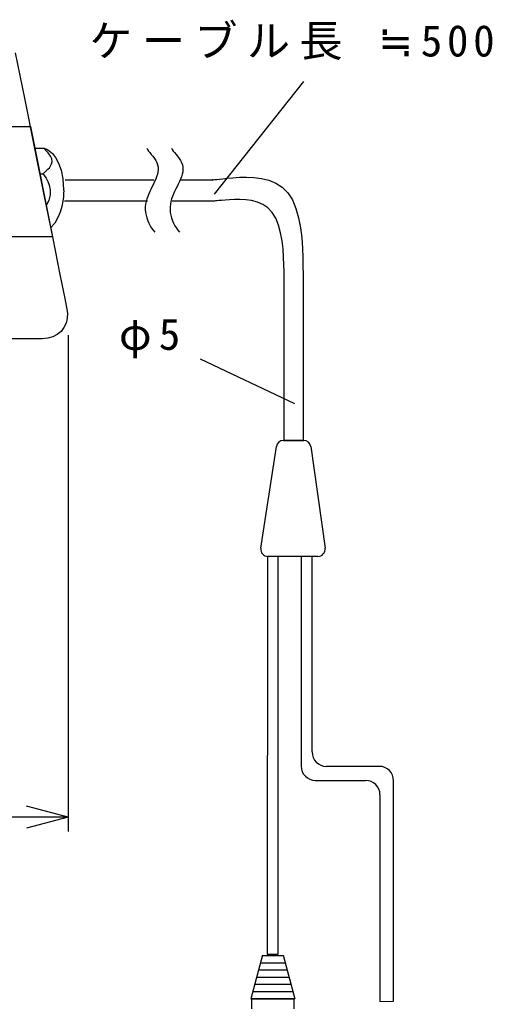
# Model space of a CAD drawing. Units: millimetres on the paper. Extents: x -142 to 142, y -98 to 91.
# Drawn here: x 23.6 to 56.5, y -34.2 to 34.2 of the extents above; entities that cross this region are included whole.
import ezdxf

# ---------------------------------------------------------------- set-up
doc = ezdxf.new("R2010")
doc.units = ezdxf.units.MM
doc.layers.add('0-0_0', color=4, linetype='Continuous')
doc.styles.add('ＭＳ ゴシック', font='')
doc.styles.get('ＭＳ ゴシック').set_extended_font_data('MS Gothic')

msp = doc.modelspace()

# ---------------------------------------------------------------- linework, layer by layer
at = {"layer": '0-0_0'}
for p, q in [((43.369, 29.897), (37.15, 22.038)), ((26.972, 12.218), (26.972, -22.393)), ((36.169, 10.567), (42.74, 7.437)), ((41.974, 4.867), (43.38, 4.867)), ((40.398, -2.643), (41.48, 4.443)), ((43.875, 4.436), (44.866, -2.649)), ((44.371, -3.218), (40.892, -3.218)), ((43.204, -3.218), (43.204, -17.832)), ((43.968, -16.85), (43.968, -3.218)), ((48.643, -17.85), (44.968, -17.85)), ((44.189, -18.829), (47.697, -18.832)), ((49.643, -34.231), (49.643, -18.85)), ((26.972, -21.393), (24.075, -20.617)), ((26.972, -21.393), (-41.672, -21.393)), ((26.972, -21.393), (24.075, -22.17)), ((40.511, -31.014), (39.691, -34.046)), ((40.502, -31.046), (41.948, -31.046)), ((41.939, -31.014), (42.758, -34.046)), ((40.232, -32.046), (42.218, -32.046)), ((40.367, -31.546), (42.083, -31.546)), ((40.097, -32.546), (42.353, -32.546)), ((39.962, -33.046), (42.488, -33.046)), ((39.691, -34.046), (42.758, -34.046)), ((39.827, -33.546), (42.623, -33.546))]:
    msp.add_line(p, q, dxfattribs=at)
for points in [[(23.283, 31.885), (23.924, 28.726), (24.607, 25.344), (25.281, 21.997), (25.895, 18.944), (26.397, 16.443), (26.735, 14.753), (26.86, 14.132), (26.919, 13.744), (26.905, 13.378), (26.822, 13.04), (26.676, 12.737), (26.471, 12.475), (26.212, 12.26), (25.904, 12.099), (25.551, 11.998), (25.16, 11.963), (-34.573, 11.963)], [(24.626, 25.249), (24.754, 25.249), (24.873, 25.249), (24.98, 25.249), (25.074, 25.249), (25.154, 25.249), (25.219, 25.249), (25.267, 25.249), (25.297, 25.249), (25.307, 25.249), (25.353, 25.232), (25.477, 25.172), (25.656, 25.053), (25.869, 24.863), (26.093, 24.586), (26.305, 24.209), (26.485, 23.717), (26.608, 23.096), (26.655, 22.332), (26.656, 22.273), (26.654, 22.107), (26.639, 21.856), (26.602, 21.539), (26.533, 21.178), (26.422, 20.791), (26.26, 20.401), (26.038, 20.026), (25.745, 19.688)], [(24.988, 23.453), (25.032, 23.453), (25.068, 23.453), (25.099, 23.453), (25.125, 23.453), (25.145, 23.453), (25.162, 23.453), (25.175, 23.453), (25.185, 23.453), (25.193, 23.453), (25.199, 23.453), (25.204, 23.453), (25.207, 23.453), (25.21, 23.453), (25.212, 23.453), (25.213, 23.453), (25.213, 23.453), (25.214, 23.453), (25.214, 23.453), (25.214, 23.453), (25.216, 23.455), (25.223, 23.461), (25.236, 23.473), (25.257, 23.493), (25.289, 23.523), (25.334, 23.564), (25.393, 23.618), (25.469, 23.689), (25.561, 23.776), (25.658, 23.882), (25.747, 24.006), (25.813, 24.149), (25.843, 24.312), (25.823, 24.495), (25.739, 24.698), (25.578, 24.922), (25.324, 25.168)], [(32.451, 25.239), (32.499, 25.148), (32.571, 25.045), (32.662, 24.931), (32.763, 24.808), (32.869, 24.675), (32.973, 24.535), (33.068, 24.388), (33.147, 24.236), (33.205, 24.08), (33.236, 23.92), (33.241, 23.758), (33.224, 23.593), (33.187, 23.426), (33.135, 23.257), (33.07, 23.087), (32.996, 22.916), (32.915, 22.744), (32.831, 22.572), (32.746, 22.4), (32.664, 22.227), (32.587, 22.053), (32.516, 21.878), (32.454, 21.701), (32.404, 21.521), (32.366, 21.339), (32.345, 21.153), (32.342, 20.963), (32.358, 20.769), (32.393, 20.574), (32.444, 20.38), (32.511, 20.19), (32.59, 20.007), (32.682, 19.833), (32.783, 19.672), (32.893, 19.526), (33.009, 19.398)], [(34.176, 25.239), (34.223, 25.148), (34.295, 25.045), (34.385, 24.931), (34.487, 24.808), (34.593, 24.675), (34.697, 24.535), (34.792, 24.388), (34.872, 24.236), (34.93, 24.08), (34.961, 23.92), (34.966, 23.758), (34.949, 23.593), (34.912, 23.426), (34.86, 23.257), (34.795, 23.087), (34.721, 22.916), (34.64, 22.744), (34.556, 22.572), (34.471, 22.4), (34.389, 22.227), (34.312, 22.053), (34.241, 21.878), (34.179, 21.701), (34.129, 21.521), (34.092, 21.339), (34.071, 21.153), (34.067, 20.963), (34.083, 20.769), (34.118, 20.574), (34.17, 20.38), (34.236, 20.19), (34.316, 20.007), (34.407, 19.833), (34.508, 19.672), (34.618, 19.526), (34.734, 19.398)], [(25.214, 23.453), (25.246, 23.416), (25.327, 23.311), (25.435, 23.145), (25.549, 22.924), (25.647, 22.655), (25.706, 22.344), (25.705, 22), (25.621, 21.628), (25.434, 21.235)], [(26.752, 23.036), (27.194, 23.036), (27.705, 23.036), (28.282, 23.036), (28.921, 23.036), (29.62, 23.036), (30.375, 23.036), (31.182, 23.036), (32.04, 23.036), (32.944, 23.036)], [(34.772, 23.036), (35.479, 23.036), (36.024, 23.036), (36.427, 23.036), (36.709, 23.036), (36.891, 23.036), (36.993, 23.036), (37.037, 23.036), (37.042, 23.036), (37.031, 23.036), (37.019, 23.036), (37.011, 23.036), (37.005, 23.036), (37.002, 23.036), (37, 23.036), (37, 23.036), (37.001, 23.036), (37.002, 23.036), (37.003, 23.036), (37.006, 23.036), (37.017, 23.037), (37.045, 23.04), (37.099, 23.046), (37.188, 23.055), (37.32, 23.068), (37.503, 23.087), (37.748, 23.111), (38.062, 23.143), (38.449, 23.181), (38.898, 23.212), (39.389, 23.225), (39.907, 23.204), (40.433, 23.137), (40.951, 23.009), (41.443, 22.808), (41.891, 22.519), (42.278, 22.129), (42.592, 21.631), (42.837, 21.043), (43.02, 20.389)], [(32.498, 21.55), (32.362, 21.55), (31.987, 21.55), (31.422, 21.55), (30.713, 21.55), (29.91, 21.55), (29.061, 21.55), (28.213, 21.55), (27.415, 21.55), (26.716, 21.55)], [(37.058, 21.55), (37.022, 21.55), (36.962, 21.55), (36.872, 21.55), (36.748, 21.55), (36.581, 21.55), (36.368, 21.55), (36.106, 21.55), (35.808, 21.55), (35.493, 21.55), (35.177, 21.55), (34.879, 21.55), (34.617, 21.55), (34.408, 21.55), (34.269, 21.55), (34.219, 21.55)], [(42.013, 13.334), (42.013, 13.84), (42.013, 14.244), (42.013, 14.569), (42.013, 14.839), (42.013, 15.078), (42.013, 15.309), (42.013, 15.555), (42.013, 15.841), (42.013, 16.189), (42.011, 16.616), (42.004, 17.11), (41.982, 17.65), (41.94, 18.217), (41.872, 18.791), (41.769, 19.352), (41.626, 19.881), (41.436, 20.358), (41.191, 20.763), (40.889, 21.081), (40.54, 21.319), (40.157, 21.486), (39.754, 21.595), (39.344, 21.654), (38.94, 21.677), (38.557, 21.672), (38.208, 21.651), (37.906, 21.625), (37.661, 21.603), (37.471, 21.585), (37.328, 21.572), (37.225, 21.563), (37.157, 21.557), (37.115, 21.553), (37.094, 21.551), (37.086, 21.55), (37.085, 21.55), (37.084, 21.55), (37.077, 21.55), (37.058, 21.55)], [(43.02, 20.389), (43.152, 19.694), (43.24, 18.983), (43.294, 18.281), (43.321, 17.611), (43.331, 16.999), (43.333, 16.469), (43.333, 16.037), (43.333, 15.687), (43.333, 15.392), (43.333, 15.126), (43.333, 14.864), (43.333, 14.579), (43.333, 14.247), (43.333, 13.841), (43.333, 13.335), (43.333, 12.713), (43.333, 11.993), (43.333, 11.204), (43.333, 10.373), (43.333, 9.528), (43.333, 8.697), (43.333, 7.908), (43.333, 7.188), (43.333, 6.566), (43.333, 6.063), (43.333, 5.67), (43.333, 5.376), (43.333, 5.164), (43.333, 5.023), (43.333, 4.937), (43.333, 4.893), (43.333, 4.877), (43.333, 4.874), (43.332, 4.874), (43.33, 4.874), (43.325, 4.874), (43.313, 4.874), (43.295, 4.874), (43.267, 4.874)], [(43.267, 4.874), (43.229, 4.874), (43.178, 4.874), (43.113, 4.874), (43.032, 4.874), (42.938, 4.873), (42.836, 4.873), (42.728, 4.873), (42.618, 4.873), (42.51, 4.872), (42.407, 4.872), (42.313, 4.872), (42.233, 4.872), (42.167, 4.872), (42.116, 4.871), (42.078, 4.871), (42.05, 4.871), (42.032, 4.871), (42.021, 4.871), (42.015, 4.871), (42.013, 4.871), (42.013, 4.871), (42.013, 4.873), (42.013, 4.89), (42.013, 4.934), (42.013, 5.02), (42.013, 5.161), (42.013, 5.373), (42.013, 5.668), (42.013, 6.06), (42.013, 6.564), (42.013, 7.186), (42.013, 7.906), (42.013, 8.695), (42.013, 9.527), (42.013, 10.372), (42.013, 11.203), (42.013, 11.992), (42.013, 12.712), (42.013, 13.334)], [(48.697, -19.832), (48.697, -34.233), (49.643, -34.231)]]:
    msp.add_lwpolyline(points, dxfattribs=at)
for points in [[(25.866, 19.072), (-38.321, 19.072), (-39.862, 26.759), (24.341, 26.759)], [(40.836, -30.951), (41.593, -30.951), (41.595, -3.231), (40.853, -3.225)], [(39.777, -34.045), (42.684, -34.045), (42.684, -35.416), (39.777, -35.416)]]:
    msp.add_lwpolyline(points, close=True, dxfattribs=at)
for centre, radius, start, end in [((41.974, 4.367), 0.5, 90, 171.31554), ((43.38, 4.367), 0.5, 7.96461, 90), ((40.892, -2.718), 0.5, 171.31554, 270), ((44.371, -2.718), 0.5, 270, 7.96461), ((44.968, -16.85), 1, 180, 270), ((44.204, -17.832), 1, 180, 270), ((48.643, -18.85), 1, 0, 90), ((47.697, -19.832), 1, 0, 90)]:
    msp.add_arc(centre, radius, start, end, dxfattribs=at)

# ---------------------------------------------------------------- texts
at = {"layer": '0-0_0', "char_height": 2.199, "attachment_point": 7, "style": 'ＭＳ ゴシック'}
for s, insert in [('\\T1.22;ケーブル長\\~≒500', (28.451, 31.385)), ('\\T1.22;φ5', (30.509, 10.586))]:
    msp.add_mtext(s, dxfattribs=dict(at, insert=insert))

doc.saveas('drawing.dxf')
